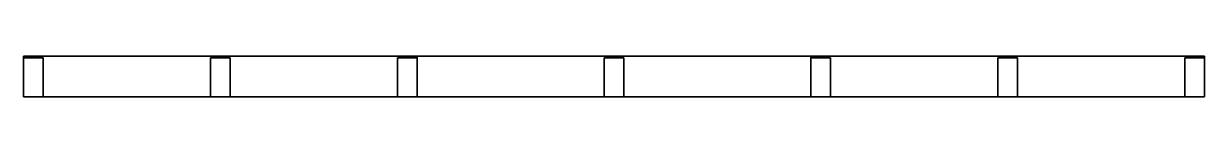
# Model space of a CAD drawing. Extents: x 0 to 3000, y 0 to 104.
import ezdxf

# ---------------------------------------------------------------- set-up
doc = ezdxf.new("R2010")
doc.units = 0

msp = doc.modelspace()

# ---------------------------------------------------------------- linework, layer by layer
at = {"layer": 'BOTTOM_TRACK'}
for points in [[(0, 0), (1000, 0), (1000, 104), (0, 104)], [(0, 0, 62), (1000, 0, 62), (1000, 104, 62), (0, 104, 62)], [(1000, 104), (0, 104), (0, 104, 62), (1000, 104, 62)], [(0, 104), (0, 0), (0, 0, 62), (0, 104, 62)], [(1000, 0), (1000, 104), (1000, 104, 62), (1000, 0, 62)], [(2000, 0), (3000, 0), (3000, 104), (2000, 104)], [(2000, 0, 62), (3000, 0, 62), (3000, 104, 62), (2000, 104, 62)], [(3000, 104), (2000, 104), (2000, 104, 62), (3000, 104, 62)], [(2000, 104), (2000, 0), (2000, 0, 62), (2000, 104, 62)], [(3000, 0), (3000, 104), (3000, 104, 62), (3000, 0, 62)], [(0, 0), (1000, 0), (1000, 0, 62), (0, 0, 62)], [(2000, 0), (3000, 0), (3000, 0, 62), (2000, 0, 62)]]:
    msp.add_3dface(points, dxfattribs=at)
at = {"layer": 'BOUNDARY_STUD'}
for points in [[(0, 0, 62), (50, 0, 62), (50, 100, 62), (0, 100, 62)], [(0, 0, 2338), (50, 0, 2338), (50, 100, 2338), (0, 100, 2338)], [(50, 100, 62), (0, 100, 62), (0, 100, 2338), (50, 100, 2338)], [(0, 100, 62), (0, 0, 62), (0, 0, 2338), (0, 100, 2338)], [(50, 0, 62), (50, 100, 62), (50, 100, 2338), (50, 0, 2338)], [(2950, 0, 62), (3000, 0, 62), (3000, 100, 62), (2950, 100, 62)], [(2950, 0, 2338), (3000, 0, 2338), (3000, 100, 2338), (2950, 100, 2338)], [(3000, 100, 62), (2950, 100, 62), (2950, 100, 2338), (3000, 100, 2338)], [(2950, 100, 62), (2950, 0, 62), (2950, 0, 2338), (2950, 100, 2338)], [(3000, 0, 62), (3000, 100, 62), (3000, 100, 2338), (3000, 0, 2338)], [(0, 0, 62), (50, 0, 62), (50, 0, 2338), (0, 0, 2338)], [(2950, 0, 62), (3000, 0, 62), (3000, 0, 2338), (2950, 0, 2338)]]:
    msp.add_3dface(points, dxfattribs=at)
at = {"layer": 'COMMON_STUD'}
for points in [[(475, 0, 62), (525, 0, 62), (525, 100, 62), (475, 100, 62)], [(475, 0, 2338), (525, 0, 2338), (525, 100, 2338), (475, 100, 2338)], [(525, 100, 62), (475, 100, 62), (475, 100, 2338), (525, 100, 2338)], [(475, 100, 62), (475, 0, 62), (475, 0, 2338), (475, 100, 2338)], [(525, 0, 62), (525, 100, 62), (525, 100, 2338), (525, 0, 2338)], [(2475, 0, 62), (2525, 0, 62), (2525, 100, 62), (2475, 100, 62)], [(2475, 0, 2338), (2525, 0, 2338), (2525, 100, 2338), (2475, 100, 2338)], [(2525, 100, 62), (2475, 100, 62), (2475, 100, 2338), (2525, 100, 2338)], [(2475, 100, 62), (2475, 0, 62), (2475, 0, 2338), (2475, 100, 2338)], [(2525, 0, 62), (2525, 100, 62), (2525, 100, 2338), (2525, 0, 2338)], [(475, 0, 62), (525, 0, 62), (525, 0, 2338), (475, 0, 2338)], [(2475, 0, 62), (2525, 0, 62), (2525, 0, 2338), (2475, 0, 2338)]]:
    msp.add_3dface(points, dxfattribs=at)
at = {"layer": 'CRIPPLE_STUD'}
for points in [[(1475, 0, 2062), (1525, 0, 2062), (1525, 100, 2062), (1475, 100, 2062)], [(1475, 0, 2338), (1525, 0, 2338), (1525, 100, 2338), (1475, 100, 2338)], [(1525, 100, 2062), (1475, 100, 2062), (1475, 100, 2338), (1525, 100, 2338)], [(1475, 100, 2062), (1475, 0, 2062), (1475, 0, 2338), (1475, 100, 2338)], [(1525, 0, 2062), (1525, 100, 2062), (1525, 100, 2338), (1525, 0, 2338)], [(1475, 0, 2062), (1525, 0, 2062), (1525, 0, 2338), (1475, 0, 2338)]]:
    msp.add_3dface(points, dxfattribs=at)
at = {"layer": 'OPENING_HEADER'}
for points in [[(1000, 0, 2000), (2000, 0, 2000), (2000, 104, 2000), (1000, 104, 2000)], [(1000, 0, 2062), (2000, 0, 2062), (2000, 104, 2062), (1000, 104, 2062)], [(2000, 104, 2000), (1000, 104, 2000), (1000, 104, 2062), (2000, 104, 2062)], [(1000, 104, 2000), (1000, 0, 2000), (1000, 0, 2062), (1000, 104, 2062)], [(2000, 0, 2000), (2000, 104, 2000), (2000, 104, 2062), (2000, 0, 2062)], [(1000, 0, 2000), (2000, 0, 2000), (2000, 0, 2062), (1000, 0, 2062)]]:
    msp.add_3dface(points, dxfattribs=at)
at = {"layer": 'OPENING_JAMB'}
for points in [[(950, 0, 62), (1000, 0, 62), (1000, 100, 62), (950, 100, 62)], [(950, 0, 2338), (1000, 0, 2338), (1000, 100, 2338), (950, 100, 2338)], [(1000, 100, 62), (950, 100, 62), (950, 100, 2338), (1000, 100, 2338)], [(950, 100, 62), (950, 0, 62), (950, 0, 2338), (950, 100, 2338)], [(1000, 0, 62), (1000, 100, 62), (1000, 100, 2338), (1000, 0, 2338)], [(2000, 0, 62), (2050, 0, 62), (2050, 100, 62), (2000, 100, 62)], [(2000, 0, 2338), (2050, 0, 2338), (2050, 100, 2338), (2000, 100, 2338)], [(2050, 100, 62), (2000, 100, 62), (2000, 100, 2338), (2050, 100, 2338)], [(2000, 100, 62), (2000, 0, 62), (2000, 0, 2338), (2000, 100, 2338)], [(2050, 0, 62), (2050, 100, 62), (2050, 100, 2338), (2050, 0, 2338)], [(950, 0, 62), (1000, 0, 62), (1000, 0, 2338), (950, 0, 2338)], [(2000, 0, 62), (2050, 0, 62), (2050, 0, 2338), (2000, 0, 2338)]]:
    msp.add_3dface(points, dxfattribs=at)
at = {"layer": 'TOP_TRACK'}
for points in [[(0, 0, 2338), (3000, 0, 2338), (3000, 104, 2338), (0, 104, 2338)], [(0, 0, 2400), (3000, 0, 2400), (3000, 104, 2400), (0, 104, 2400)], [(3000, 104, 2338), (0, 104, 2338), (0, 104, 2400), (3000, 104, 2400)], [(0, 104, 2338), (0, 0, 2338), (0, 0, 2400), (0, 104, 2400)], [(3000, 0, 2338), (3000, 104, 2338), (3000, 104, 2400), (3000, 0, 2400)], [(0, 0, 2338), (3000, 0, 2338), (3000, 0, 2400), (0, 0, 2400)]]:
    msp.add_3dface(points, dxfattribs=at)

doc.saveas('drawing.dxf')
